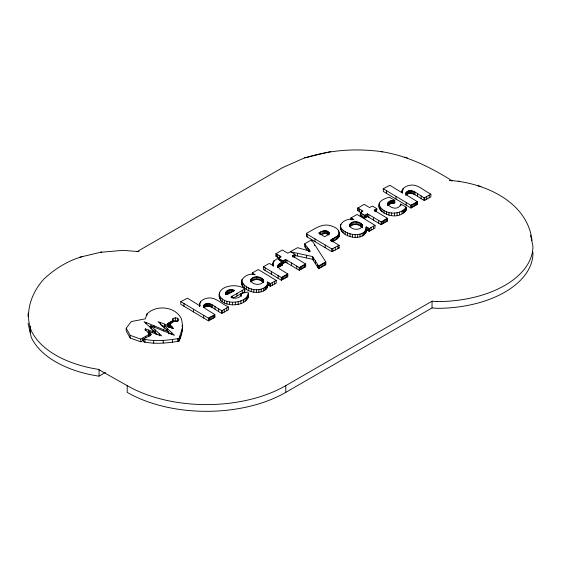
<?xml version="1.0" encoding="UTF-8"?>
<svg xmlns="http://www.w3.org/2000/svg" width="561" height="561" viewBox="0 0 561 561"><rect width="100%" height="100%" fill="white"/><g stroke="black" fill="none" stroke-linecap="round" stroke-linejoin="round"><path stroke-width="0.84" d="M250.69 279.855C251.272 285.584 263.635 286.138 263.446 280.002C260.683 275.479 250.143 275.437 250.676 281.966M349.468 224.786C350.05 230.508 362.413 231.062 362.231 224.926C359.566 220.662 349.882 220.277 349.468 226.132M233.446 297.989L244.75 291.671L244.75 288.971C236.581 282.19 213.159 286.152 220.613 300.275C226.742 307.547 248.046 306.285 248.214 295.135M241.146 296.257L241.146 293.564L247.604 292.05L248.214 292.442C248.144 304.321 221.911 305.843 219.225 294.329M329.195 232.885L328.017 234.771L324.756 236.742L318.613 233.067C321.593 230.978 326.79 229.007 329.195 232.885L329.195 234.239M241.146 293.564C241.707 298.354 233.958 299.237 230.852 297.064L244.75 288.971M149.086 334.153L149.086 331.46L151.47 334.601L143.49 339.054L143.49 341.747C154.843 344.447 167.564 343.066 179.05 341.165C182.458 334.258 183.356 326.257 181.392 318.816C175.446 306.383 156.449 304.476 147.045 313.894L145.285 318.858L131.253 321.572L126.218 328.227L126.218 330.92L130.18 338.024L140.755 341.817L143.833 340.106M182.22 331.355L182.535 325.212M394.748 200.333L389.453 197.17C361.754 204.407 395.147 226.392 406.283 209.926L406.283 207.233L400.778 204.099C396.872 214.849 378.079 200.873 394.748 200.333L394.748 203.026L390.323 203.755L387.791 205.684M199.597 306.096C198.517 300.998 204.26 298.473 208.376 297.989C215.761 297.169 221.385 303.739 227.563 306.432L228.411 307.056L228.411 309.749L222.268 313.178L221.511 313.122C216.49 311.411 210.08 302.989 204.141 307.484L204.141 304.791C210.08 300.296 216.49 308.718 221.511 310.429L222.268 310.485L228.411 307.056M402.055 192.542C401.388 187.767 406.991 185.628 410.834 185.109C418.218 184.296 423.843 190.866 430.021 193.552L430.869 194.183L430.869 196.876L424.726 200.298L423.969 200.242C419.179 198.482 411.508 189.366 406.066 195.263L406.066 192.57C411.508 186.673 419.179 195.789 423.969 197.549L424.726 197.605L430.869 194.183M219.225 297.021L219.47 292.597M437.11 301.587L432.033 301.201L285.787 385.638A112.144 64.746 0 0 1 127.193 385.638L98.273 369.334A94.746 54.705 0 0 1 31.276 330.653C24.277 312.779 31.444 292.625 43.961 278.992C54.95 268.81 67.86 260.662 82.355 256.615M252.268 272.927L255.157 274.729C245.83 271.58 234.947 283.221 246.349 289.35C252.976 294.553 270.353 293.634 267.359 281.98L270.5 283.593L276.229 280.402L258.305 269.56L252.268 272.927L252.268 274.28M267.457 287.246L267.548 282.8M375.007 225.326L369.278 228.523L366.144 226.903C366.55 236.644 350.814 235.865 345.134 231.581C333.683 225.76 346.453 217.086 353.935 219.653L351.046 217.857L357.084 214.491L375.007 225.326L375.007 228.018L369.278 231.216L366.144 229.596C366.291 242.717 338.304 237.822 340.443 225.648M272.779 265.15L273.354 261.398L277.45 258.544L282.562 262.359L282.562 265.051L278.34 267.331L278.34 264.638L282.562 262.359M277.695 267.597L278.34 264.638M379.187 207.374L379.474 203.075M339.075 233.734C339.833 228.825 333.683 226.504 329.854 225.494C321.18 223.292 313.655 229.694 306.474 233.327L306.474 236.02L307.169 236.931L331.81 251.665L339.125 248.025L339.125 245.332L330.569 240.129L337.189 236.146L339.075 233.734C340.254 238.159 335.38 240.003 332.421 241.791L332.421 239.098M339.075 236.426L339.216 232.184M179.05 341.165L179.05 338.472L182.22 328.662M241.665 283.417L242.001 279.259M340.443 228.341L340.786 224.183M203.433 307.484L204.141 304.791M405.891 195.277L406.066 192.57M170.488 324.882L170.488 327.575L169.618 326.551L169.618 323.858L173.854 321.467L176.967 321.502L178.419 320.745L178.826 319.363L177.549 318.248L175.334 317.863L173.167 318.501L172.423 319.286L172.43 320.822L167.599 323.515L169.268 325.843L169.268 327.189M225.845 292.442C227.24 289.224 231.896 289.139 234.708 290.451L227.338 294.56L226.258 293.747L225.845 292.442L225.845 294.462M199.702 305.906L200.011 305.093M279.112 258.228L276.068 256.405L276.068 253.712L282.281 249.982L287.702 253.172L290.689 251.735L294.939 254.273L294.679 257.176L294.939 254.273M276.068 256.405L276.215 253.369M360.975 212.591L357.932 210.768L357.932 208.075L364.138 204.344L369.566 207.535L372.546 206.097L376.796 208.636L376.536 211.539L376.796 208.636M357.932 210.768L358.072 207.731M241.665 280.724C244.708 290.226 261.861 293.382 267.457 284.553M379.187 204.681C382.665 214.842 400.33 215.95 406.283 207.233M145.201 330.478L145.32 328.935L155.678 332.498L155.678 333.844M231.42 289.658L231.42 292.351L228.187 292.898L226.041 294.525L226.041 291.832M172.423 321.979L173.167 321.194L175.334 320.555L177.549 320.941L177.549 318.248M263.446 282.695C260.725 278.901 254.252 278.375 251.033 281.818L251.033 279.126M362.231 227.626C359.503 223.825 353.03 223.299 349.812 226.749L349.812 224.056M126.218 328.227L130.18 335.331L140.755 339.125L149.303 334.251L145.201 329.132M143.49 339.054C154.843 341.754 167.564 340.373 179.05 338.472M164.149 328.122L164.366 325.282L173.651 328.711L169.618 323.858M307.112 247.275L307.112 249.968L304.623 246.517L304.623 243.825L311.643 239.863L325.829 261.959L325.829 264.652L318.543 268.712L312.631 259.28L295.037 255.472M169.618 326.551L170.137 326.229M294.679 254.484L292.204 255.879L305.668 263.986L305.668 266.678L299.244 270.262L285.661 262.204L282.576 263.537M376.536 208.839L374.068 210.242L387.525 218.348L387.525 221.041L381.101 224.624L367.518 216.567L364.853 218.047L360.274 215.41L360.274 212.717L363.016 211.118L357.932 208.075M137.003 251.693L282.863 167.48L304.567 157.865L307.442 157.171C331.263 149.864 356.403 148.3 381.059 151.575C406.858 155.53 430.371 167.087 452.25 180.887L449.592 180.432C484.178 182.669 527.536 201.63 532.003 240.487M28.05 323.227L31.276 337.385A94.746 54.705 0 0 0 98.273 376.066L99.052 376.129L105.412 372.455M127.193 385.638L127.193 392.37A112.144 64.746 0 0 0 285.787 392.37L432.033 307.94L437.11 308.326A95.819 55.322 0 0 0 532.957 253.032L532.585 251.321M278.417 259.701L278.417 258.355L281.152 256.756L276.068 253.712M360.274 215.41L360.709 215.165M203.433 306.138L205.109 308.529L214.709 314.455L214.8 317.344L208.447 320.885L180.81 304.307L180.81 301.615L187.514 298.193L199.989 305.899L199.597 304.069M405.891 193.257L407.567 195.649L417.167 201.574L417.258 204.463L410.904 208.005L383.268 191.427L383.268 188.734L389.972 185.312L402.447 193.026L402.055 191.196M277.695 266.251L279.42 268.768L287.814 273.943L287.814 276.636L281.341 280.248L263.404 269.413L263.404 266.72L269.259 263.453L273.74 265.823L272.779 263.13M278.417 258.355L282.996 260.991L285.661 259.512L286.959 260.227L299.244 267.569L299.244 270.262M360.274 212.717L364.853 215.354L367.518 213.874L368.822 214.59L381.101 221.932L381.101 224.624M180.81 301.615L208.447 318.192L214.8 314.651M263.404 266.72L281.341 277.555L287.814 273.943M299.244 267.569L305.668 263.986M306.474 233.327L307.169 234.239L331.81 248.972L339.125 245.332M381.101 221.932L387.525 218.348M383.268 188.734L410.904 205.312L417.258 201.771M267.359 281.98L267.359 284.672L270.5 286.285L276.229 283.095L276.229 280.402M318.543 268.712L318.543 266.019L325.829 261.959M328.893 232.31L328.893 235.003L325.422 233.313L320.815 234.547L320.815 231.854M330.836 151.575L304.567 157.865M100.377 252.317L122.796 250.36L139.044 251.594M79.487 257.31L101.864 251.952M155.678 332.498L144.072 321.698L168.651 331.803L168.651 333.823M318.543 266.019L312.631 256.587L290.956 251.896L290.808 251.44L297.561 247.674L310.359 251.293L304.623 243.825M404.46 157.171L407.328 157.865M478.105 185.824L480.973 186.518M381.059 151.575L382.546 151.94M458.33 181.098L459.817 181.462M149.794 333.164L148.385 332.68L148.385 329.987M168.651 331.803L158.069 321.691L169.268 325.843M149.086 331.46L161.652 335.899L150.727 325.717L150.727 328.416M161.105 325.52L164.597 326.818L164.597 324.125M150.727 325.717L174.457 335.345L164.149 325.429M149.338 326.495L150.951 327.168M394.748 203.026L394.495 200.186M338.704 247.773L339.125 248.025M244.75 291.671L244.498 288.817M152.606 330.324L153.84 331.453M155.081 332.582L157.494 334.791M168.398 332.21L170.2 333.942M417.258 204.463L417.167 201.574M214.8 317.344L214.709 314.455M530.489 235.241L531.323 238.607M267.359 284.672L267.597 286.398M531.498 239.463L532.95 246.293A95.819 55.322 0 0 1 437.11 301.58M182.108 325.506L182.535 327.905M339.216 234.884L339.23 235.69M432.033 301.201L432.033 307.94M429.228 195.095L429.228 197.788M426.704 196.504L426.704 199.197M424.726 197.605L424.726 200.298M423.969 197.549L423.969 200.242M421.157 195.866L421.157 198.559M417.447 193.65L417.447 196.343M416.627 202.121L416.627 204.814M415.61 202.689L415.61 205.382M414.937 192.15L414.937 194.842M414.383 203.377L414.383 206.069M413.983 191.603L413.983 194.295M413.127 204.078L413.127 206.771M412.917 191.105L412.917 193.797M412.005 204.695L412.005 207.388M411.914 190.761L411.914 193.454M411.213 205.144L411.213 207.836M410.975 190.565L410.975 193.257M410.904 205.312L410.904 208.005M410.084 190.523L410.084 193.215M409.207 190.628L409.207 193.321M408.345 190.887L408.345 193.58M407.482 191.294L407.482 193.987M406.599 191.911L406.599 194.611M406.185 202.493L406.185 205.186M406.024 207.724L406.024 210.417M405.673 208.236L405.673 210.929M405.273 208.72L405.273 211.413M404.825 209.169L404.825 211.869M404.327 209.604L404.327 212.296M403.78 210.017L403.78 212.71M403.177 210.41L403.177 213.103M402.994 188.755L402.994 190.102M402.461 189.527L402.153 193.026L402.153 190.333M402.013 211.055L402.013 213.748M400.778 204.099L400.729 205.908M399.621 212.037L399.621 214.73M397.083 212.668L397.083 215.361M396.024 196.42L396.024 199.113M394.404 212.956L394.404 215.648M393.843 200.375L393.843 203.068M393.009 200.445L393.009 203.138M392.251 200.55L392.251 203.243M391.62 212.885L391.62 215.578M391.564 200.684L391.564 203.377M390.926 200.852L390.926 203.545M390.323 201.062L390.323 203.755M389.769 201.308L389.769 204.001M389.046 201.715L389.046 204.407M388.941 212.479L388.941 215.172M388.275 202.332L388.275 205.024M387.791 202.984L387.791 205.01M387.588 203.685L387.588 205.031M386.978 218.65L386.978 221.343M386.438 190.691L386.438 193.384M386.396 211.714L386.396 214.407M385.989 219.204L385.989 221.897M384.741 219.898L384.741 222.591M383.997 210.606L383.997 213.299M383.436 220.627L383.436 223.32M382.272 221.279L382.272 223.972M381.901 209.246L381.901 211.939M381.424 221.749L381.424 224.442M380.4 207.808L380.4 210.501M379.495 206.287L379.495 208.98M378.661 220.473L378.661 223.166M375.533 209.4L375.533 211.42M374.482 209.982L374.482 211.336M373.493 217.38L373.493 220.073M373.437 226.202L373.437 228.895M371.052 227.535L371.052 230.227M369.278 228.523L369.278 231.216M368.822 214.59L368.822 217.282M368.865 228.537L368.865 231.23M367.925 227.969L367.925 230.669M367.518 213.874L367.518 216.567M366.768 214.288L366.768 216.981M366.789 227.296L366.789 229.989M366.375 228.636L366.375 231.328M366.326 227.724L366.326 230.417M366.144 226.903L366.242 232.177M365.905 230.269L365.905 232.962M365.653 214.905L365.653 217.598M365.372 231.02L365.372 233.713M364.853 215.354L364.853 218.047M364.629 231.735L364.629 234.428M364.433 215.207L364.433 217.899M363.675 232.422L363.675 235.115M362.939 214.309L362.939 217.002M362.441 225.69L362.441 227.037M362.371 225.312L362.371 226.658M362.231 224.926L362.231 226.953M362.161 233.25L362.161 235.943M361.999 224.554L361.999 227.247M361.691 224.183L361.691 226.875M361.677 210.319L361.677 212.339M361.305 223.818L361.305 226.511M361.193 213.264L361.193 215.957M360.828 223.46L360.828 226.153M360.281 223.103L360.281 225.795M359.994 234.049L359.994 236.742M359.559 209.05L359.559 211.742M359.068 222.486L359.068 225.178M357.82 222.058L357.82 224.751M357.666 234.498L357.666 237.191M356.523 221.812L356.523 224.505M355.183 221.749L355.183 224.442M355.176 234.596L355.176 237.289M353.893 221.883L353.893 224.575M352.666 222.205L352.666 224.898M352.574 234.351L352.574 237.044M352.133 218.573L352.133 219.919M351.495 222.724L351.495 225.417M351.179 218.005L351.179 219.351M351.046 217.857L351.046 219.877M350.492 223.369L350.492 226.062M350.029 233.762L350.029 236.454M347.547 232.843L347.547 235.536M345.134 231.581L345.134 234.274M343.059 230.143L343.059 232.836M341.586 228.678L341.586 231.37M340.716 227.177L340.716 229.87M338.809 234.344L338.809 237.037M338.592 230.571L338.592 231.917M338.409 234.947L338.409 237.64M337.883 235.536L337.883 238.229M337.897 246.02L337.897 248.712M337.189 236.146L337.189 238.839M336.179 236.868L336.179 239.561M335.289 247.471L335.289 250.164M334.854 237.71L334.854 240.403M333.206 238.663L333.206 241.356M332.883 238.839L332.883 241.532M332.89 248.811L332.89 251.503M331.972 239.351L331.972 241.37M331.817 239.435L331.817 241.454M331.81 248.972L331.81 251.665M331.502 239.61L331.502 241.63M330.983 239.898L330.983 241.244M328.262 231.728L328.262 234.428M327.344 231.181L327.344 233.874M326.39 230.809L326.39 233.502M325.422 230.62L325.422 233.313M325.205 245.017L325.205 247.71M325.205 262.303L325.205 264.995M324.44 230.62L324.44 233.313M324.083 262.934L324.083 265.626M323.381 230.816L323.381 233.509M322.673 263.719L322.673 266.412M322.175 231.23L322.175 233.923M321.194 264.54L321.194 267.232M320.008 232.289L320.008 234.309M319.868 265.283L319.868 267.976M319.504 232.57L319.504 233.916M318.914 265.816L318.914 268.509M317.561 264.336L317.561 267.029M315.471 260.767L315.471 263.46M314.98 238.909L314.98 241.602M314.553 244.379L314.553 245.725M313.585 257.548L313.585 260.241M312.631 256.587L312.631 259.28M311.643 239.863L311.643 241.209M309.63 250.578L309.63 251.924M309.111 249.996L309.111 251.342M308.852 249.673L308.852 251.019M308.592 249.329L308.592 251.349M308.284 248.902L308.284 250.921M307.169 234.239L307.169 236.931M306.523 255.262L306.523 257.955M305.584 245.157L305.584 247.85M305.121 264.294L305.121 266.987M304.132 264.841L304.132 267.541M302.884 265.535L302.884 268.228M301.58 266.265L301.58 268.957M300.408 266.917L300.408 269.61M299.567 267.387L299.567 270.079M297.484 253.306L297.484 255.998M296.804 266.11L296.804 268.803M293.676 255.038L293.676 257.057M292.625 255.627L292.625 256.973M291.636 263.018L291.636 265.711M287.232 274.266L287.232 276.959M286.959 260.227L286.959 262.92M286.215 274.834L286.215 277.527M285.787 385.638L285.787 392.37M285.661 259.512L285.661 262.204M284.911 259.925L284.911 262.618M284.967 275.528L284.967 278.221M283.796 260.549L283.796 263.242M283.663 276.257L283.663 278.95M282.996 260.991L282.996 263.684M282.576 260.844L282.576 262.864M282.499 276.903L282.499 279.595M282.155 262.478L282.155 265.171M281.762 262.611L281.762 265.304M281.657 277.372L281.657 280.065M281.391 262.744L281.391 265.437M281.341 277.555L281.341 280.248M281.082 259.946L281.082 261.966M281.033 262.885L281.033 265.577M280.696 263.032L280.696 265.725M280.381 263.186L280.381 265.879M280.079 263.34L280.079 266.033M279.82 255.956L279.82 257.976M279.336 258.909L279.336 260.255M279.203 263.88L279.203 266.573M278.151 275.647L278.151 278.34M277.842 265.423L277.842 267.443M277.702 254.687L277.702 257.38M274.659 281.278L274.659 283.971M274.041 260.592L274.041 261.938M273.354 261.398L273.354 262.744M273.277 265.03L273.277 266.377M272.891 264.056L272.891 265.402M272.274 282.604L272.274 285.297M271.363 271.587L271.363 274.28M270.5 283.593L270.5 286.285M270.086 283.607L270.086 286.299M269.147 283.046L269.147 285.738M268.011 282.365L268.011 285.058M267.127 285.346L267.127 288.038M266.594 286.096L266.594 288.789M265.844 286.811L265.844 289.504M265.122 267.856L265.122 270.549M264.897 287.498L264.897 290.191M263.656 280.766L263.656 282.113M263.593 280.381L263.593 281.727M263.446 280.002L263.446 282.022M263.382 288.326L263.382 291.019M263.221 279.63L263.221 282.323M262.913 279.259L262.913 281.952M262.52 278.894L262.52 281.587M262.05 278.529L262.05 281.222M261.503 278.179L261.503 280.872M261.216 289.125L261.216 291.818M260.29 277.562L260.29 280.255M259.042 277.127L259.042 279.82M258.887 289.567L258.887 292.26M257.744 276.882L257.744 279.574M256.405 276.825L256.405 279.518M256.391 289.672L256.391 292.365M255.115 276.952L255.115 279.651M253.881 277.281L253.881 279.974M253.796 289.42L253.796 292.113M252.716 277.793L252.716 280.486M252.394 273.074L252.394 274.42M251.707 278.438L251.707 281.131M251.251 288.838L251.251 291.531M248.768 287.912L248.768 290.605M248.516 293.396L248.495 297.071M248.137 295.381L248.137 298.073M247.457 296.411L247.457 299.104M246.475 297.421L246.475 300.114M246.349 286.657L246.349 289.35M245.185 298.417L245.185 301.11M244.603 288.88L244.603 291.58M244.273 285.219L244.273 287.912M243.593 299.399L243.593 302.091M242.808 283.754L242.808 286.447M242.275 290.374L242.275 293.066M241.931 282.246L241.931 284.939M241.335 294.455L241.335 295.801M241.23 293.957L241.23 295.977M240.935 300.668L240.935 303.361M238.187 301.552L238.187 304.244M236.959 293.34L236.959 296.033M235.34 302.063L235.34 304.756M233.649 290.037L233.649 291.383M232.556 289.771L232.556 291.79M232.408 302.204L232.408 304.896M232.044 296.075L232.044 298.094M230.262 289.693L230.262 292.386M229.568 301.965L229.568 304.658M229.183 289.876L229.183 292.569M228.187 290.205L228.187 292.898M227.261 290.682L227.261 293.382M226.917 301.348L226.917 304.041M226.77 307.975L226.77 310.668M226.518 291.243L226.518 293.936M225.922 293.08L225.922 294.427M224.449 300.359L224.449 303.052M224.246 309.384L224.246 312.077M222.268 310.485L222.268 313.178M222.24 299.034L222.24 301.727M221.511 310.429L221.511 313.122M220.613 297.582L220.613 300.275M219.61 296.012L219.61 298.704M218.699 308.746L218.699 311.439M214.989 306.523L214.989 309.216M214.169 315.002L214.169 317.694M213.152 315.57L213.152 318.262M212.479 305.023L212.479 307.716M211.932 316.25L211.932 318.943M211.525 304.483L211.525 307.176M210.67 316.951L210.67 319.644M210.459 303.978L210.459 306.671M209.555 317.575L209.555 320.268M209.463 303.634L209.463 306.327M208.755 318.017L208.755 320.71M208.524 303.445L208.524 306.138M208.447 318.192L208.447 320.885M207.626 303.403L207.626 306.096M206.75 303.508L206.75 306.201M205.887 303.76L205.887 306.453M205.024 304.167L205.024 306.867M203.727 315.366L203.727 318.059M203.608 305.443L203.608 307.463M200.536 301.629L200.536 302.975M199.702 303.213L199.709 306.334M193.566 309.293L193.566 311.986M183.987 303.564L183.987 306.257M181.42 332.189L181.42 334.882M180.249 335.646L180.249 338.339M179.303 337.904L179.303 340.597M178.657 338.739L178.657 341.432M177.746 338.9L177.746 341.593M175.334 317.863L175.334 320.555M173.167 318.501L173.167 321.194M172.641 320.527L172.641 322.547M172.423 319.286L172.423 320.633M172.43 320.822L172.43 322.841M172.402 339.559L172.402 342.252M172.052 326.712L172.052 328.732M171.407 332.407L171.407 334.426M171 321.621L171 323.641M169.029 322.715L169.029 325.415M168.489 331.796L168.489 333.816M168.286 325.499L168.286 327.519M167.599 323.515L167.599 324.861M167.199 328.36L167.199 330.38M164.366 325.282L164.366 327.975M163.363 329.658L163.363 331.004M163.209 340.296L163.209 342.988M160.404 322.568L160.404 324.588M159.303 333.746L159.303 335.766M155.334 331.972L155.334 333.991M155.081 329.889L155.081 331.909M154.184 325.822L154.184 327.168M153.686 340.478L153.686 343.171M152.613 331.446L152.613 332.792M151.365 326.495L151.365 329.188M150.362 333.108L150.362 335.801L149.485 334.679L149.485 331.986M149.303 334.251L149.303 336.277M148.595 334.777L148.595 336.796M147.045 313.894L147.045 315.24M146.105 322.449L146.105 323.795M145.762 336.341L145.762 337.687M145.32 328.935L145.32 330.282M144.913 339.854L144.913 342.547M142.55 338.129L142.55 340.822M140.755 339.125L140.755 341.817M130.18 335.331L130.18 338.024M99.052 369.397L99.052 376.129M30.245 326.137L30.245 332.869M28.05 316.495A94.746 54.705 0 0 1 28.225 313.143"/></g></svg>
